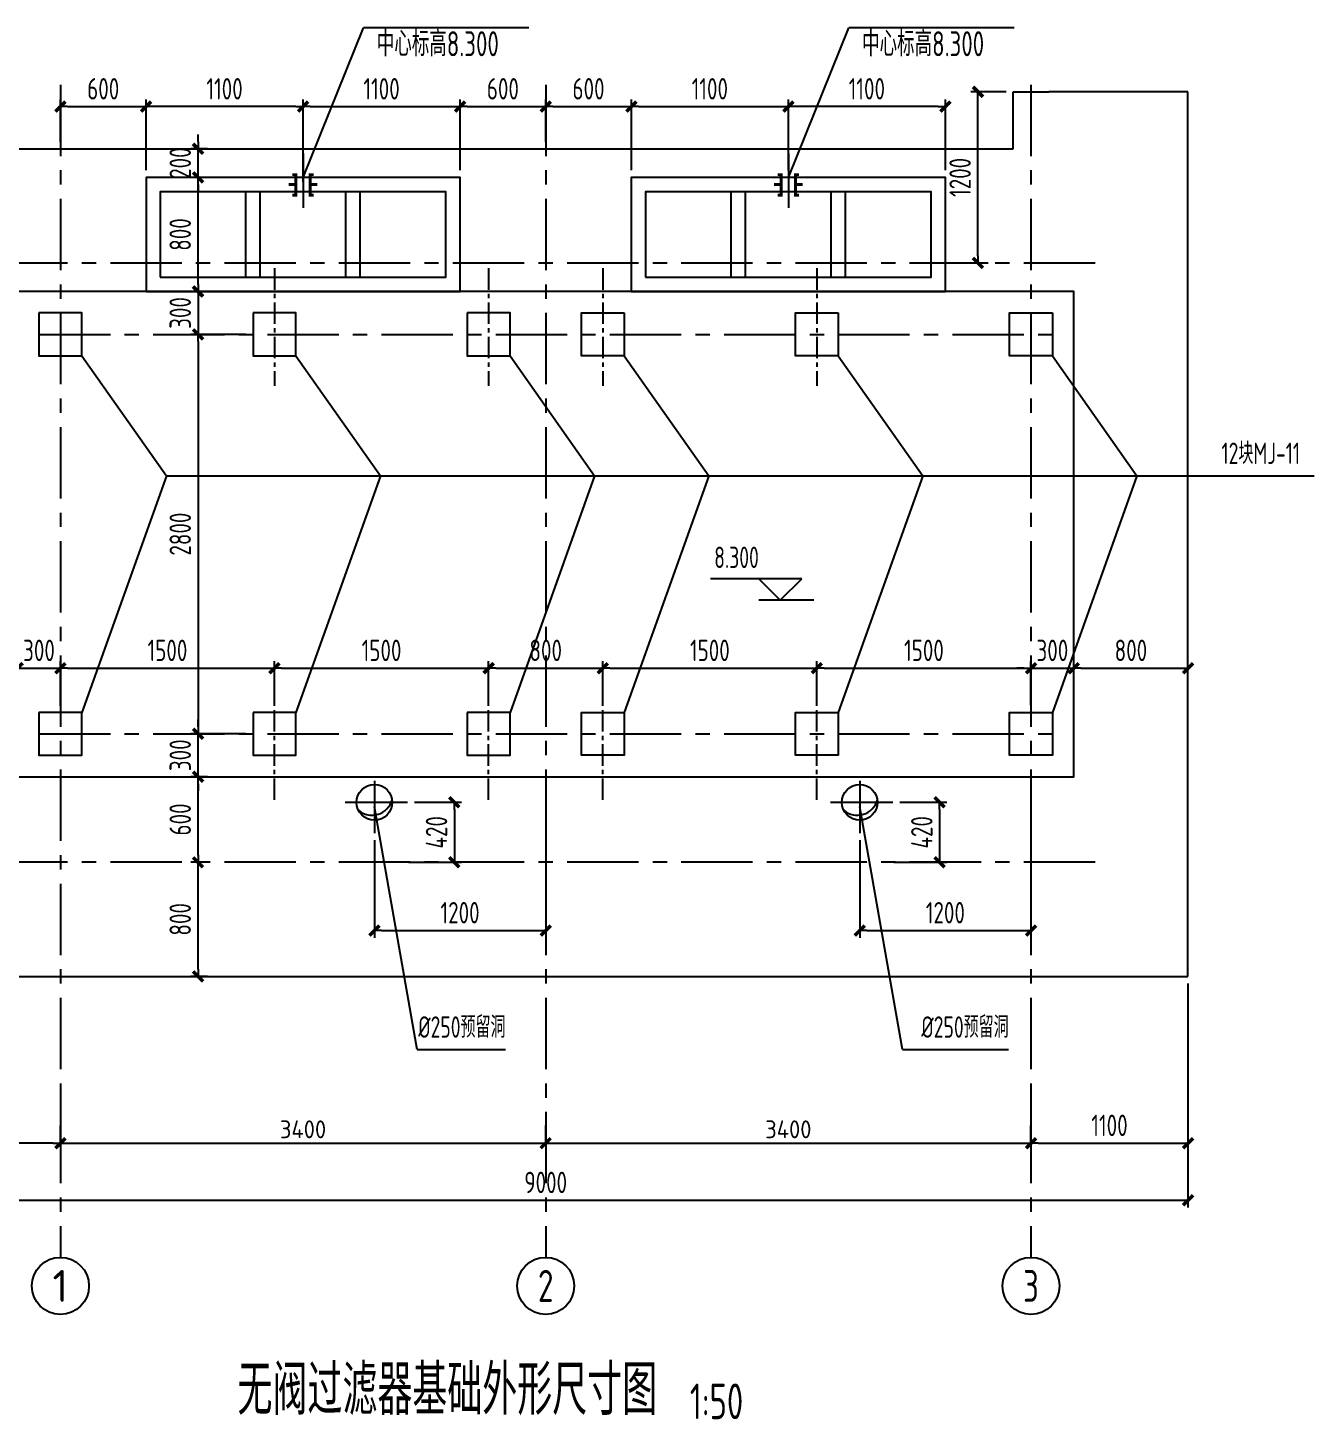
# Model space of a CAD drawing. Extents: x 665703 to 1047784, y -160603 to 92239.
# Drawn here: x 874748 to 892772, y -140729 to -121226 of the extents above; entities that cross this region are included whole.
import ezdxf
from ezdxf.enums import TextEntityAlignment as Align

# ---------------------------------------------------------------- set-up
doc = ezdxf.new("R2010")
doc.units = 0
doc.header["$LTSCALE"] = 800
doc.linetypes.add('CENTER', pattern=[2, 1.25, -0.25, 0.25, -0.25])
doc.linetypes.add('DASHED', pattern=[0.75, 0.5, -0.25])
doc.layers.get('0').update_dxf_attribs({"linetype": 'CONTINUOUS'})
doc.layers.get('Defpoints').update_dxf_attribs({"linetype": 'CONTINUOUS'})
for name, color, linetype in [('AXIS', 4, 'CENTER'), ('DIM', 2, 'CONTINUOUS'), ('NUM', 7, 'CONTINUOUS'), ('TEXT', 7, 'CONTINUOUS'), ('THIN', 7, 'CONTINUOUS'), ('中粗', 3, 'CONTINUOUS'), ('水平钢筋', 7, 'CONTINUOUS'), ('粗线', 1, 'CONTINUOUS'), ('细线', 7, 'CONTINUOUS'), ('轴线__轴线号和轴圈', 7, 'CONTINUOUS')]:
    doc.layers.add(name, color=color, linetype=linetype)
doc.styles.get("Standard").update_dxf_attribs({"font": 'tssdeng.shx', "width": 0.7, "bigfont": 'tssdchn.shx'})
doc.styles.add('TSSD_Dimension', font='Tssdeng.shx', dxfattribs={"width": 0.75, "bigfont": 'hztxt.shx'})
doc.styles.add('TSSD_Label', font='Tssdeng.shx', dxfattribs={"width": 0.7, "bigfont": 'hztxt.shx'})
doc.styles.add('TSSD_Norm', font='Tssdeng.shx', dxfattribs={"bigfont": 'hztxt.shx'})
doc.dimstyles.new('TSSD_50_100', dxfattribs={"dimtxt": 300, "dimasz": 100, "dimexe": 100, "dimexo": 100, "dimgap": 100, "dimtad": 1, "dimdec": 0, "dimlfac": 0.5, "dimzin": 0, "dimdsep": 46, "dimtxsty": 'TSSD_Dimension', "dimblk": '_tsdbk', "dimcen": 0, "dimdle": 100, "dimclrt": 7, "dimadec": 0, "dimazin": 0, "dimtfac": 1, "dimtdec": 0, "dimtix": 1, "dimtmove": 2, "dimatfit": 3, "dimldrblk": '_tsdbk', "dimfxl": 0, "dimtolj": 1, "dimtzin": 0, "dimarcsym": 0})

# ---------------------------------------------------------------- blocks, each defined once
blk = doc.blocks.new('_tsdbk')
blk.add_line((-1, 0), (0, 0))
blk.add_lwpolyline([(-0.7, -0.7, 0.5, 0.5, 0), (0.7, 0.7, 0.5, 0.5, 0)], format="xyseb")
blk = doc.blocks.new('*D668')
at = {"layer": 'Defpoints', "color": 0, "transparency": 16777216}
for p in [(873004, -135924), (875204, -135924), (873004, -136861)]:
    blk.add_point(p, dxfattribs=at)
at = {"layer": 'DIM', "color": 0, "lineweight": -2, "transparency": 16777216}
for p, q in [((873004, -136024), (873004, -136961)), ((875204, -136024), (875204, -136961)), ((875104, -136861), (873104, -136861))]:
    blk.add_line(p, q, dxfattribs=at)
at = {"layer": 'DIM', "color": 0, "lineweight": -2, "transparency": 16777216, "xscale": 100, "yscale": 100, "zscale": 100, "rotation": 180}
blk.add_blockref('_tsdbk', (873004, -136861), dxfattribs=at)
at = {"layer": 'DIM', "color": 0, "lineweight": -2, "transparency": 16777216, "xscale": 100, "yscale": 100, "zscale": 100}
blk.add_blockref('_tsdbk', (875204, -136861), dxfattribs=at)
at = {"layer": 'DIM', "color": 7, "transparency": 16777216, "insert": (874104, -136611), "char_height": 300, "attachment_point": 5, "style": 'TSSD_Dimension'}
blk.add_mtext('\\A1;1100', dxfattribs=at)
blk = doc.blocks.new('*D670')
at = {"layer": 'Defpoints', "color": 0, "transparency": 16777216}
for p in [(888804, -135924), (891004, -135924), (891004, -136861)]:
    blk.add_point(p, dxfattribs=at)
at = {"layer": 'DIM', "color": 0, "lineweight": -2, "transparency": 16777216}
for p, q in [((888804, -136024), (888804, -136961)), ((891004, -136024), (891004, -136961)), ((888904, -136861), (890904, -136861))]:
    blk.add_line(p, q, dxfattribs=at)
at = {"layer": 'DIM', "color": 0, "lineweight": -2, "transparency": 16777216, "xscale": 100, "yscale": 100, "zscale": 100, "rotation": 180}
blk.add_blockref('_tsdbk', (888804, -136861), dxfattribs=at)
at = {"layer": 'DIM', "color": 0, "lineweight": -2, "transparency": 16777216, "xscale": 100, "yscale": 100, "zscale": 100}
blk.add_blockref('_tsdbk', (891004, -136861), dxfattribs=at)
at = {"layer": 'DIM', "color": 7, "transparency": 16777216, "insert": (889904, -136611), "char_height": 300, "attachment_point": 5, "style": 'TSSD_Dimension'}
blk.add_mtext('\\A1;1100', dxfattribs=at)
blk = doc.blocks.new('*D666')
at = {"layer": 'Defpoints', "color": 0, "transparency": 16777216}
for p in [(873004, -134523), (891004, -134523), (891004, -137661)]:
    blk.add_point(p, dxfattribs=at)
at = {"layer": 'DIM', "color": 0, "lineweight": -2, "transparency": 16777216}
for p, q in [((873004, -134623), (873004, -137761)), ((891004, -134623), (891004, -137761)), ((873104, -137661), (890904, -137661))]:
    blk.add_line(p, q, dxfattribs=at)
at = {"layer": 'DIM', "color": 0, "lineweight": -2, "transparency": 16777216, "xscale": 100, "yscale": 100, "zscale": 100, "rotation": 180}
blk.add_blockref('_tsdbk', (873004, -137661), dxfattribs=at)
at = {"layer": 'DIM', "color": 0, "lineweight": -2, "transparency": 16777216, "xscale": 100, "yscale": 100, "zscale": 100}
blk.add_blockref('_tsdbk', (891004, -137661), dxfattribs=at)
at = {"layer": 'DIM', "color": 7, "transparency": 16777216, "insert": (882004, -137411), "char_height": 300, "attachment_point": 5, "style": 'TSSD_Dimension'}
blk.add_mtext('\\A1;9000', dxfattribs=at)
blk = doc.blocks.new('*D667')
at = {"layer": 'Defpoints', "color": 0, "transparency": 16777216}
for p in [(888061, -122123), (888554, -122123), (888304, -124523)]:
    blk.add_point(p, dxfattribs=at)
at = {"layer": 'DIM', "color": 0, "lineweight": -2, "transparency": 16777216}
for p, q in [((888454, -122123), (887961, -122123)), ((888061, -124423), (888061, -122223)), ((888204, -124523), (887961, -124523))]:
    blk.add_line(p, q, dxfattribs=at)
at = {"layer": 'DIM', "color": 0, "lineweight": -2, "transparency": 16777216, "xscale": 100, "yscale": 100, "zscale": 100}
for p, rotation in [((888061, -122123), 90), ((888061, -124523), 270)]:
    blk.add_blockref('_tsdbk', p, dxfattribs=dict(at, rotation=rotation))
at = {"layer": 'DIM', "color": 7, "transparency": 16777216, "insert": (887811, -123323), "char_height": 300, "attachment_point": 5, "rotation": 90, "style": 'TSSD_Dimension'}
blk.add_mtext('\\A1;1200', dxfattribs=at)
blk = doc.blocks.new('*D672')
at = {"layer": 'Defpoints', "color": 0, "transparency": 16777216}
for p in [(877133, -131723), (877367, -131723), (877367, -132923)]:
    blk.add_point(p, dxfattribs=at)
at = {"layer": 'DIM', "color": 0, "lineweight": -2, "transparency": 16777216}
for p, q in [((877267, -131723), (877033, -131723)), ((877133, -132823), (877133, -131823)), ((877267, -132923), (877033, -132923))]:
    blk.add_line(p, q, dxfattribs=at)
at = {"layer": 'DIM', "color": 0, "lineweight": -2, "transparency": 16777216, "xscale": 100, "yscale": 100, "zscale": 100}
for p, rotation in [((877133, -131723), 90), ((877133, -132923), 270)]:
    blk.add_blockref('_tsdbk', p, dxfattribs=dict(at, rotation=rotation))
at = {"layer": 'DIM', "color": 7, "transparency": 16777216, "insert": (876883, -132323), "char_height": 300, "attachment_point": 5, "rotation": 90, "style": 'TSSD_Dimension'}
blk.add_mtext('\\A1;600', dxfattribs=at)
blk = doc.blocks.new('*D673')
at = {"layer": 'Defpoints', "color": 0, "transparency": 16777216}
for p in [(877133, -131123), (877904, -131123), (877367, -131723)]:
    blk.add_point(p, dxfattribs=at)
at = {"layer": 'DIM', "color": 0, "lineweight": -2, "transparency": 16777216}
for p, q in [((877133, -131023), (877133, -130923)), ((877804, -131123), (877033, -131123)), ((877133, -131723), (877133, -131123)), ((877267, -131723), (877033, -131723)), ((877133, -131823), (877133, -131923))]:
    blk.add_line(p, q, dxfattribs=at)
at = {"layer": 'DIM', "color": 0, "lineweight": -2, "transparency": 16777216, "xscale": 100, "yscale": 100, "zscale": 100}
for p, rotation in [((877133, -131123), 270), ((877133, -131723), 90)]:
    blk.add_blockref('_tsdbk', p, dxfattribs=dict(at, rotation=rotation))
at = {"layer": 'DIM', "color": 7, "transparency": 16777216, "insert": (876883, -131423), "char_height": 300, "attachment_point": 5, "rotation": 90, "style": 'TSSD_Dimension'}
blk.add_mtext('\\A1;300', dxfattribs=at)
blk = doc.blocks.new('*D674')
at = {"layer": 'Defpoints', "color": 0, "transparency": 16777216}
for p in [(877133, -123323), (877367, -123323), (877367, -124923)]:
    blk.add_point(p, dxfattribs=at)
at = {"layer": 'DIM', "color": 0, "lineweight": -2, "transparency": 16777216}
for p, q in [((877267, -123323), (877033, -123323)), ((877133, -124823), (877133, -123423)), ((877267, -124923), (877033, -124923))]:
    blk.add_line(p, q, dxfattribs=at)
at = {"layer": 'DIM', "color": 0, "lineweight": -2, "transparency": 16777216, "xscale": 100, "yscale": 100, "zscale": 100}
for p, rotation in [((877133, -123323), 90), ((877133, -124923), 270)]:
    blk.add_blockref('_tsdbk', p, dxfattribs=dict(at, rotation=rotation))
at = {"layer": 'DIM', "color": 7, "transparency": 16777216, "insert": (876883, -124123), "char_height": 300, "attachment_point": 5, "rotation": 90, "style": 'TSSD_Dimension'}
blk.add_mtext('\\A1;800', dxfattribs=at)
blk = doc.blocks.new('*D675')
at = {"layer": 'Defpoints', "color": 0, "transparency": 16777216}
for p in [(877133, -122923), (877367, -122923), (877367, -123323)]:
    blk.add_point(p, dxfattribs=at)
at = {"layer": 'DIM', "color": 0, "lineweight": -2, "transparency": 16777216}
for p, q in [((877133, -122823), (877133, -122723)), ((877267, -122923), (877033, -122923)), ((877133, -123323), (877133, -122923)), ((877267, -123323), (877033, -123323)), ((877133, -123423), (877133, -123523))]:
    blk.add_line(p, q, dxfattribs=at)
at = {"layer": 'DIM', "color": 0, "lineweight": -2, "transparency": 16777216, "xscale": 100, "yscale": 100, "zscale": 100}
for p, rotation in [((877133, -122923), 270), ((877133, -123323), 90)]:
    blk.add_blockref('_tsdbk', p, dxfattribs=dict(at, rotation=rotation))
at = {"layer": 'DIM', "color": 7, "transparency": 16777216, "insert": (876883, -123123), "char_height": 300, "attachment_point": 5, "rotation": 90, "style": 'TSSD_Dimension'}
blk.add_mtext('\\A1;200', dxfattribs=at)
blk = doc.blocks.new('*D676')
at = {"layer": 'Defpoints', "color": 0, "transparency": 16777216}
for p in [(876404, -122331), (875204, -122923), (876404, -123323)]:
    blk.add_point(p, dxfattribs=at)
at = {"layer": 'DIM', "color": 0, "lineweight": -2, "transparency": 16777216}
for p, q in [((875204, -122823), (875204, -122231)), ((876404, -123223), (876404, -122231)), ((875304, -122331), (876304, -122331))]:
    blk.add_line(p, q, dxfattribs=at)
at = {"layer": 'DIM', "color": 0, "lineweight": -2, "transparency": 16777216, "xscale": 100, "yscale": 100, "zscale": 100, "rotation": 180}
blk.add_blockref('_tsdbk', (875204, -122331), dxfattribs=at)
at = {"layer": 'DIM', "color": 0, "lineweight": -2, "transparency": 16777216, "xscale": 100, "yscale": 100, "zscale": 100}
blk.add_blockref('_tsdbk', (876404, -122331), dxfattribs=at)
at = {"layer": 'DIM', "color": 7, "transparency": 16777216, "insert": (875804, -122081), "char_height": 300, "attachment_point": 5, "style": 'TSSD_Dimension'}
blk.add_mtext('\\A1;600', dxfattribs=at)
blk = doc.blocks.new('*D677')
at = {"layer": 'Defpoints', "color": 0, "transparency": 16777216}
for p in [(880804, -122331), (880804, -123323), (878604, -123484)]:
    blk.add_point(p, dxfattribs=at)
at = {"layer": 'DIM', "color": 0, "lineweight": -2, "transparency": 16777216}
for p, q in [((878604, -123384), (878604, -122231)), ((880804, -123223), (880804, -122231)), ((878704, -122331), (880704, -122331))]:
    blk.add_line(p, q, dxfattribs=at)
at = {"layer": 'DIM', "color": 0, "lineweight": -2, "transparency": 16777216, "xscale": 100, "yscale": 100, "zscale": 100, "rotation": 180}
blk.add_blockref('_tsdbk', (878604, -122331), dxfattribs=at)
at = {"layer": 'DIM', "color": 0, "lineweight": -2, "transparency": 16777216, "xscale": 100, "yscale": 100, "zscale": 100}
blk.add_blockref('_tsdbk', (880804, -122331), dxfattribs=at)
at = {"layer": 'DIM', "color": 7, "transparency": 16777216, "insert": (879704, -122081), "char_height": 300, "attachment_point": 5, "style": 'TSSD_Dimension'}
blk.add_mtext('\\A1;1100', dxfattribs=at)
blk = doc.blocks.new('*D678')
at = {"layer": 'Defpoints', "color": 0, "transparency": 16777216}
for p in [(882004, -122331), (882004, -122923), (880804, -123323)]:
    blk.add_point(p, dxfattribs=at)
at = {"layer": 'DIM', "color": 0, "lineweight": -2, "transparency": 16777216}
for p, q in [((880804, -123223), (880804, -122231)), ((882004, -122823), (882004, -122231)), ((880904, -122331), (881904, -122331))]:
    blk.add_line(p, q, dxfattribs=at)
at = {"layer": 'DIM', "color": 0, "lineweight": -2, "transparency": 16777216, "xscale": 100, "yscale": 100, "zscale": 100, "rotation": 180}
blk.add_blockref('_tsdbk', (880804, -122331), dxfattribs=at)
at = {"layer": 'DIM', "color": 0, "lineweight": -2, "transparency": 16777216, "xscale": 100, "yscale": 100, "zscale": 100}
blk.add_blockref('_tsdbk', (882004, -122331), dxfattribs=at)
at = {"layer": 'DIM', "color": 7, "transparency": 16777216, "insert": (881404, -122081), "char_height": 300, "attachment_point": 5, "style": 'TSSD_Dimension'}
blk.add_mtext('\\A1;600', dxfattribs=at)
blk = doc.blocks.new('*D679')
at = {"layer": 'Defpoints', "color": 0, "transparency": 16777216}
for p in [(883204, -122331), (882004, -122923), (883204, -123323)]:
    blk.add_point(p, dxfattribs=at)
at = {"layer": 'DIM', "color": 0, "lineweight": -2, "transparency": 16777216}
for p, q in [((882004, -122823), (882004, -122231)), ((883204, -123223), (883204, -122231)), ((882104, -122331), (883104, -122331))]:
    blk.add_line(p, q, dxfattribs=at)
at = {"layer": 'DIM', "color": 0, "lineweight": -2, "transparency": 16777216, "xscale": 100, "yscale": 100, "zscale": 100, "rotation": 180}
blk.add_blockref('_tsdbk', (882004, -122331), dxfattribs=at)
at = {"layer": 'DIM', "color": 0, "lineweight": -2, "transparency": 16777216, "xscale": 100, "yscale": 100, "zscale": 100}
blk.add_blockref('_tsdbk', (883204, -122331), dxfattribs=at)
at = {"layer": 'DIM', "color": 7, "transparency": 16777216, "insert": (882604, -122081), "char_height": 300, "attachment_point": 5, "style": 'TSSD_Dimension'}
blk.add_mtext('\\A1;600', dxfattribs=at)
blk = doc.blocks.new('*D680')
at = {"layer": 'Defpoints', "color": 0, "transparency": 16777216}
for p in [(885404, -122331), (883204, -123323), (885404, -123323)]:
    blk.add_point(p, dxfattribs=at)
at = {"layer": 'DIM', "color": 0, "lineweight": -2, "transparency": 16777216}
for p, q in [((883204, -123223), (883204, -122231)), ((885404, -123223), (885404, -122231)), ((883304, -122331), (885304, -122331))]:
    blk.add_line(p, q, dxfattribs=at)
at = {"layer": 'DIM', "color": 0, "lineweight": -2, "transparency": 16777216, "xscale": 100, "yscale": 100, "zscale": 100, "rotation": 180}
blk.add_blockref('_tsdbk', (883204, -122331), dxfattribs=at)
at = {"layer": 'DIM', "color": 0, "lineweight": -2, "transparency": 16777216, "xscale": 100, "yscale": 100, "zscale": 100}
blk.add_blockref('_tsdbk', (885404, -122331), dxfattribs=at)
at = {"layer": 'DIM', "color": 7, "transparency": 16777216, "insert": (884304, -122081), "char_height": 300, "attachment_point": 5, "style": 'TSSD_Dimension'}
blk.add_mtext('\\A1;1100', dxfattribs=at)
blk = doc.blocks.new('*D692')
at = {"layer": 'Defpoints', "color": 0, "transparency": 16777216}
for p in [(880066, -132082), (879983, -132923), (880724, -132923)]:
    blk.add_point(p, dxfattribs=at)
at = {"layer": 'DIM', "color": 0, "lineweight": -2, "transparency": 16777216}
for p, q in [((880166, -132082), (880824, -132082)), ((880724, -132182), (880724, -132823)), ((880083, -132923), (880824, -132923))]:
    blk.add_line(p, q, dxfattribs=at)
at = {"layer": 'DIM', "color": 0, "lineweight": -2, "transparency": 16777216, "xscale": 100, "yscale": 100, "zscale": 100}
for p, rotation in [((880724, -132082), 90), ((880724, -132923), 270)]:
    blk.add_blockref('_tsdbk', p, dxfattribs=dict(at, rotation=rotation))
at = {"layer": 'DIM', "color": 7, "transparency": 16777216, "insert": (880474, -132503), "char_height": 300, "attachment_point": 5, "rotation": 90, "style": 'TSSD_Dimension'}
blk.add_mtext('\\A1;420', dxfattribs=at)
blk = doc.blocks.new('*D693')
at = {"layer": 'Defpoints', "color": 0, "transparency": 16777216}
for p in [(886866, -132082), (886783, -132923), (887524, -132923)]:
    blk.add_point(p, dxfattribs=at)
at = {"layer": 'DIM', "color": 0, "lineweight": -2, "transparency": 16777216}
for p, q in [((886966, -132082), (887624, -132082)), ((887524, -132182), (887524, -132823)), ((886883, -132923), (887624, -132923))]:
    blk.add_line(p, q, dxfattribs=at)
at = {"layer": 'DIM', "color": 0, "lineweight": -2, "transparency": 16777216, "xscale": 100, "yscale": 100, "zscale": 100}
for p, rotation in [((887524, -132082), 90), ((887524, -132923), 270)]:
    blk.add_blockref('_tsdbk', p, dxfattribs=dict(at, rotation=rotation))
at = {"layer": 'DIM', "color": 7, "transparency": 16777216, "insert": (887274, -132503), "char_height": 300, "attachment_point": 5, "rotation": 90, "style": 'TSSD_Dimension'}
blk.add_mtext('\\A1;420', dxfattribs=at)
blk = doc.blocks.new('*D694')
at = {"layer": 'Defpoints', "color": 0, "transparency": 16777216}
for p in [(876404, -122331), (876404, -123323), (878604, -123484)]:
    blk.add_point(p, dxfattribs=at)
at = {"layer": 'DIM', "color": 0, "lineweight": -2, "transparency": 16777216}
for p, q in [((876404, -123223), (876404, -122231)), ((878604, -123384), (878604, -122231)), ((878504, -122331), (876504, -122331))]:
    blk.add_line(p, q, dxfattribs=at)
at = {"layer": 'DIM', "color": 0, "lineweight": -2, "transparency": 16777216, "xscale": 100, "yscale": 100, "zscale": 100, "rotation": 180}
blk.add_blockref('_tsdbk', (876404, -122331), dxfattribs=at)
at = {"layer": 'DIM', "color": 0, "lineweight": -2, "transparency": 16777216, "xscale": 100, "yscale": 100, "zscale": 100}
blk.add_blockref('_tsdbk', (878604, -122331), dxfattribs=at)
at = {"layer": 'DIM', "color": 7, "transparency": 16777216, "insert": (877504, -122081), "char_height": 300, "attachment_point": 5, "style": 'TSSD_Dimension'}
blk.add_mtext('\\A1;1100', dxfattribs=at)
blk = doc.blocks.new('*D695')
at = {"layer": 'Defpoints', "color": 0, "transparency": 16777216}
for p in [(885404, -122331), (885404, -123323), (887604, -123323)]:
    blk.add_point(p, dxfattribs=at)
at = {"layer": 'DIM', "color": 0, "lineweight": -2, "transparency": 16777216}
for p, q in [((885404, -123223), (885404, -122231)), ((887604, -123223), (887604, -122231)), ((887504, -122331), (885504, -122331))]:
    blk.add_line(p, q, dxfattribs=at)
at = {"layer": 'DIM', "color": 0, "lineweight": -2, "transparency": 16777216, "xscale": 100, "yscale": 100, "zscale": 100, "rotation": 180}
blk.add_blockref('_tsdbk', (885404, -122331), dxfattribs=at)
at = {"layer": 'DIM', "color": 0, "lineweight": -2, "transparency": 16777216, "xscale": 100, "yscale": 100, "zscale": 100}
blk.add_blockref('_tsdbk', (887604, -122331), dxfattribs=at)
at = {"layer": 'DIM', "color": 7, "transparency": 16777216, "insert": (886504, -122081), "char_height": 300, "attachment_point": 5, "style": 'TSSD_Dimension'}
blk.add_mtext('\\A1;1100', dxfattribs=at)
blk = doc.blocks.new('*D708')
at = {"layer": 'Defpoints', "color": 0, "transparency": 16777216}
for p in [(882004, -132384), (879604, -132514), (882004, -133880)]:
    blk.add_point(p, dxfattribs=at)
at = {"layer": 'DIM', "color": 0, "lineweight": -2, "transparency": 16777216}
for p, q in [((879604, -132614), (879604, -133980)), ((882004, -132484), (882004, -133980)), ((879704, -133880), (881904, -133880))]:
    blk.add_line(p, q, dxfattribs=at)
at = {"layer": 'DIM', "color": 0, "lineweight": -2, "transparency": 16777216, "xscale": 100, "yscale": 100, "zscale": 100, "rotation": 180}
blk.add_blockref('_tsdbk', (879604, -133880), dxfattribs=at)
at = {"layer": 'DIM', "color": 0, "lineweight": -2, "transparency": 16777216, "xscale": 100, "yscale": 100, "zscale": 100}
blk.add_blockref('_tsdbk', (882004, -133880), dxfattribs=at)
at = {"layer": 'DIM', "color": 7, "transparency": 16777216, "insert": (880804, -133630), "char_height": 300, "attachment_point": 5, "style": 'TSSD_Dimension'}
blk.add_mtext('\\A1;1200', dxfattribs=at)
blk = doc.blocks.new('*D709')
at = {"layer": 'Defpoints', "color": 0, "transparency": 16777216}
for p in [(888804, -132384), (886404, -132514), (888804, -133880)]:
    blk.add_point(p, dxfattribs=at)
at = {"layer": 'DIM', "color": 0, "lineweight": -2, "transparency": 16777216}
for p, q in [((886404, -132614), (886404, -133980)), ((888804, -132484), (888804, -133980)), ((886504, -133880), (888704, -133880))]:
    blk.add_line(p, q, dxfattribs=at)
at = {"layer": 'DIM', "color": 0, "lineweight": -2, "transparency": 16777216, "xscale": 100, "yscale": 100, "zscale": 100, "rotation": 180}
blk.add_blockref('_tsdbk', (886404, -133880), dxfattribs=at)
at = {"layer": 'DIM', "color": 0, "lineweight": -2, "transparency": 16777216, "xscale": 100, "yscale": 100, "zscale": 100}
blk.add_blockref('_tsdbk', (888804, -133880), dxfattribs=at)
at = {"layer": 'DIM', "color": 7, "transparency": 16777216, "insert": (887604, -133630), "char_height": 300, "attachment_point": 5, "style": 'TSSD_Dimension'}
blk.add_mtext('\\A1;1200', dxfattribs=at)
blk = doc.blocks.new('*D711')
at = {"layer": 'Defpoints', "color": 0, "transparency": 16777216}
for p in [(875204, -130203), (874604, -130831), (875204, -130831)]:
    blk.add_point(p, dxfattribs=at)
at = {"layer": 'DIM', "color": 0, "lineweight": -2, "transparency": 16777216}
for p, q in [((874504, -130203), (874404, -130203)), ((874604, -130731), (874604, -130103)), ((874604, -130203), (875204, -130203)), ((875204, -130731), (875204, -130103)), ((875304, -130203), (875404, -130203))]:
    blk.add_line(p, q, dxfattribs=at)
at = {"layer": 'DIM', "color": 0, "lineweight": -2, "transparency": 16777216, "xscale": 100, "yscale": 100, "zscale": 100}
blk.add_blockref('_tsdbk', (874604, -130203), dxfattribs=at)
at = {"layer": 'DIM', "color": 0, "lineweight": -2, "transparency": 16777216, "xscale": 100, "yscale": 100, "zscale": 100, "rotation": 180}
blk.add_blockref('_tsdbk', (875204, -130203), dxfattribs=at)
at = {"layer": 'DIM', "color": 7, "transparency": 16777216, "insert": (874904, -129953), "char_height": 300, "attachment_point": 5, "style": 'TSSD_Dimension'}
blk.add_mtext('\\A1;300', dxfattribs=at)
blk = doc.blocks.new('*D712')
at = {"layer": 'Defpoints', "color": 0, "transparency": 16777216}
for p in [(878204, -130203), (875204, -130831), (878204, -130823)]:
    blk.add_point(p, dxfattribs=at)
at = {"layer": 'DIM', "color": 0, "lineweight": -2, "transparency": 16777216}
for p, q in [((875204, -130731), (875204, -130103)), ((875304, -130203), (878104, -130203)), ((878204, -130723), (878204, -130103))]:
    blk.add_line(p, q, dxfattribs=at)
at = {"layer": 'DIM', "color": 0, "lineweight": -2, "transparency": 16777216, "xscale": 100, "yscale": 100, "zscale": 100, "rotation": 180}
blk.add_blockref('_tsdbk', (875204, -130203), dxfattribs=at)
at = {"layer": 'DIM', "color": 0, "lineweight": -2, "transparency": 16777216, "xscale": 100, "yscale": 100, "zscale": 100}
blk.add_blockref('_tsdbk', (878204, -130203), dxfattribs=at)
at = {"layer": 'DIM', "color": 7, "transparency": 16777216, "insert": (876704, -129953), "char_height": 300, "attachment_point": 5, "style": 'TSSD_Dimension'}
blk.add_mtext('\\A1;1500', dxfattribs=at)
blk = doc.blocks.new('*D713')
at = {"layer": 'Defpoints', "color": 0, "transparency": 16777216}
for p in [(881204, -130203), (878204, -130823), (881204, -130823)]:
    blk.add_point(p, dxfattribs=at)
at = {"layer": 'DIM', "color": 0, "lineweight": -2, "transparency": 16777216}
for p, q in [((878204, -130723), (878204, -130103)), ((878304, -130203), (881104, -130203)), ((881204, -130723), (881204, -130103))]:
    blk.add_line(p, q, dxfattribs=at)
at = {"layer": 'DIM', "color": 0, "lineweight": -2, "transparency": 16777216, "xscale": 100, "yscale": 100, "zscale": 100, "rotation": 180}
blk.add_blockref('_tsdbk', (878204, -130203), dxfattribs=at)
at = {"layer": 'DIM', "color": 0, "lineweight": -2, "transparency": 16777216, "xscale": 100, "yscale": 100, "zscale": 100}
blk.add_blockref('_tsdbk', (881204, -130203), dxfattribs=at)
at = {"layer": 'DIM', "color": 7, "transparency": 16777216, "insert": (879704, -129953), "char_height": 300, "attachment_point": 5, "style": 'TSSD_Dimension'}
blk.add_mtext('\\A1;1500', dxfattribs=at)
blk = doc.blocks.new('*D714')
at = {"layer": 'Defpoints', "color": 0, "transparency": 16777216}
for p in [(882804, -130203), (881204, -130823), (882804, -130823)]:
    blk.add_point(p, dxfattribs=at)
at = {"layer": 'DIM', "color": 0, "lineweight": -2, "transparency": 16777216}
for p, q in [((881204, -130723), (881204, -130103)), ((881304, -130203), (882704, -130203)), ((882804, -130723), (882804, -130103))]:
    blk.add_line(p, q, dxfattribs=at)
at = {"layer": 'DIM', "color": 0, "lineweight": -2, "transparency": 16777216, "xscale": 100, "yscale": 100, "zscale": 100, "rotation": 180}
blk.add_blockref('_tsdbk', (881204, -130203), dxfattribs=at)
at = {"layer": 'DIM', "color": 0, "lineweight": -2, "transparency": 16777216, "xscale": 100, "yscale": 100, "zscale": 100}
blk.add_blockref('_tsdbk', (882804, -130203), dxfattribs=at)
at = {"layer": 'DIM', "color": 7, "transparency": 16777216, "insert": (882004, -129953), "char_height": 300, "attachment_point": 5, "style": 'TSSD_Dimension'}
blk.add_mtext('\\A1;800', dxfattribs=at)
blk = doc.blocks.new('*D715')
at = {"layer": 'Defpoints', "color": 0, "transparency": 16777216}
for p in [(885804, -130203), (882804, -130823), (885804, -130823)]:
    blk.add_point(p, dxfattribs=at)
at = {"layer": 'DIM', "color": 0, "lineweight": -2, "transparency": 16777216}
for p, q in [((882804, -130723), (882804, -130103)), ((882904, -130203), (885704, -130203)), ((885804, -130723), (885804, -130103))]:
    blk.add_line(p, q, dxfattribs=at)
at = {"layer": 'DIM', "color": 0, "lineweight": -2, "transparency": 16777216, "xscale": 100, "yscale": 100, "zscale": 100, "rotation": 180}
blk.add_blockref('_tsdbk', (882804, -130203), dxfattribs=at)
at = {"layer": 'DIM', "color": 0, "lineweight": -2, "transparency": 16777216, "xscale": 100, "yscale": 100, "zscale": 100}
blk.add_blockref('_tsdbk', (885804, -130203), dxfattribs=at)
at = {"layer": 'DIM', "color": 7, "transparency": 16777216, "insert": (884304, -129953), "char_height": 300, "attachment_point": 5, "style": 'TSSD_Dimension'}
blk.add_mtext('\\A1;1500', dxfattribs=at)
blk = doc.blocks.new('*D716')
at = {"layer": 'Defpoints', "color": 0, "transparency": 16777216}
for p in [(888804, -130203), (885804, -130823), (888804, -130823)]:
    blk.add_point(p, dxfattribs=at)
at = {"layer": 'DIM', "color": 0, "lineweight": -2, "transparency": 16777216}
for p, q in [((885804, -130723), (885804, -130103)), ((885904, -130203), (888704, -130203)), ((888804, -130723), (888804, -130103))]:
    blk.add_line(p, q, dxfattribs=at)
at = {"layer": 'DIM', "color": 0, "lineweight": -2, "transparency": 16777216, "xscale": 100, "yscale": 100, "zscale": 100, "rotation": 180}
blk.add_blockref('_tsdbk', (885804, -130203), dxfattribs=at)
at = {"layer": 'DIM', "color": 0, "lineweight": -2, "transparency": 16777216, "xscale": 100, "yscale": 100, "zscale": 100}
blk.add_blockref('_tsdbk', (888804, -130203), dxfattribs=at)
at = {"layer": 'DIM', "color": 7, "transparency": 16777216, "insert": (887304, -129953), "char_height": 300, "attachment_point": 5, "style": 'TSSD_Dimension'}
blk.add_mtext('\\A1;1500', dxfattribs=at)
blk = doc.blocks.new('*D717')
at = {"layer": 'Defpoints', "color": 0, "transparency": 16777216}
for p in [(889404, -130203), (888804, -130823), (889404, -130823)]:
    blk.add_point(p, dxfattribs=at)
at = {"layer": 'DIM', "color": 0, "lineweight": -2, "transparency": 16777216}
for p, q in [((888704, -130203), (888604, -130203)), ((888804, -130723), (888804, -130103)), ((888804, -130203), (889404, -130203)), ((889404, -130723), (889404, -130103)), ((889504, -130203), (889604, -130203))]:
    blk.add_line(p, q, dxfattribs=at)
at = {"layer": 'DIM', "color": 0, "lineweight": -2, "transparency": 16777216, "xscale": 100, "yscale": 100, "zscale": 100}
blk.add_blockref('_tsdbk', (888804, -130203), dxfattribs=at)
at = {"layer": 'DIM', "color": 0, "lineweight": -2, "transparency": 16777216, "xscale": 100, "yscale": 100, "zscale": 100, "rotation": 180}
blk.add_blockref('_tsdbk', (889404, -130203), dxfattribs=at)
at = {"layer": 'DIM', "color": 7, "transparency": 16777216, "insert": (889104, -129953), "char_height": 300, "attachment_point": 5, "style": 'TSSD_Dimension'}
blk.add_mtext('\\A1;300', dxfattribs=at)
blk = doc.blocks.new('*D718')
at = {"layer": 'Defpoints', "color": 0, "transparency": 16777216}
for p in [(891004, -130203), (889404, -130823), (891004, -130823)]:
    blk.add_point(p, dxfattribs=at)
at = {"layer": 'DIM', "color": 0, "lineweight": -2, "transparency": 16777216}
for p, q in [((889404, -130723), (889404, -130103)), ((889504, -130203), (890904, -130203)), ((891004, -130723), (891004, -130103))]:
    blk.add_line(p, q, dxfattribs=at)
at = {"layer": 'DIM', "color": 0, "lineweight": -2, "transparency": 16777216, "xscale": 100, "yscale": 100, "zscale": 100, "rotation": 180}
blk.add_blockref('_tsdbk', (889404, -130203), dxfattribs=at)
at = {"layer": 'DIM', "color": 0, "lineweight": -2, "transparency": 16777216, "xscale": 100, "yscale": 100, "zscale": 100}
blk.add_blockref('_tsdbk', (891004, -130203), dxfattribs=at)
at = {"layer": 'DIM', "color": 7, "transparency": 16777216, "insert": (890204, -129953), "char_height": 300, "attachment_point": 5, "style": 'TSSD_Dimension'}
blk.add_mtext('\\A1;800', dxfattribs=at)
blk = doc.blocks.new('*D719')
at = {"layer": 'Defpoints', "color": 0, "transparency": 16777216}
for p in [(877367, -124923), (877133, -125523), (877904, -125523)]:
    blk.add_point(p, dxfattribs=at)
at = {"layer": 'DIM', "color": 0, "lineweight": -2, "transparency": 16777216}
for p, q in [((877133, -124823), (877133, -124723)), ((877267, -124923), (877033, -124923)), ((877133, -124923), (877133, -125523)), ((877804, -125523), (877033, -125523)), ((877133, -125623), (877133, -125723))]:
    blk.add_line(p, q, dxfattribs=at)
at = {"layer": 'DIM', "color": 0, "lineweight": -2, "transparency": 16777216, "xscale": 100, "yscale": 100, "zscale": 100}
for p, rotation in [((877133, -124923), 270), ((877133, -125523), 90)]:
    blk.add_blockref('_tsdbk', p, dxfattribs=dict(at, rotation=rotation))
at = {"layer": 'DIM', "color": 7, "transparency": 16777216, "insert": (876883, -125223), "char_height": 300, "attachment_point": 5, "rotation": 90, "style": 'TSSD_Dimension'}
blk.add_mtext('\\A1;300', dxfattribs=at)
blk = doc.blocks.new('*D720')
at = {"layer": 'Defpoints', "color": 0, "transparency": 16777216}
for p in [(877904, -125523), (877133, -131123), (877904, -131123)]:
    blk.add_point(p, dxfattribs=at)
at = {"layer": 'DIM', "color": 0, "lineweight": -2, "transparency": 16777216}
for p, q in [((877804, -125523), (877033, -125523)), ((877133, -125623), (877133, -131023)), ((877804, -131123), (877033, -131123))]:
    blk.add_line(p, q, dxfattribs=at)
at = {"layer": 'DIM', "color": 0, "lineweight": -2, "transparency": 16777216, "xscale": 100, "yscale": 100, "zscale": 100}
for p, rotation in [((877133, -125523), 90), ((877133, -131123), 270)]:
    blk.add_blockref('_tsdbk', p, dxfattribs=dict(at, rotation=rotation))
at = {"layer": 'DIM', "color": 7, "transparency": 16777216, "insert": (876883, -128323), "char_height": 300, "attachment_point": 5, "rotation": 90, "style": 'TSSD_Dimension'}
blk.add_mtext('\\A1;2800', dxfattribs=at)
blk = doc.blocks.new('*D869')
at = {"layer": 'Defpoints', "color": 0, "transparency": 16777216}
for p in [(877133, -132923), (877367, -132923), (877367, -134523)]:
    blk.add_point(p, dxfattribs=at)
at = {"layer": 'DIM', "color": 0, "lineweight": -2, "transparency": 16777216}
for p, q in [((877267, -132923), (877033, -132923)), ((877133, -134423), (877133, -133023)), ((877267, -134523), (877033, -134523))]:
    blk.add_line(p, q, dxfattribs=at)
at = {"layer": 'DIM', "color": 0, "lineweight": -2, "transparency": 16777216, "xscale": 100, "yscale": 100, "zscale": 100}
for p, rotation in [((877133, -132923), 90), ((877133, -134523), 270)]:
    blk.add_blockref('_tsdbk', p, dxfattribs=dict(at, rotation=rotation))
at = {"layer": 'DIM', "color": 7, "transparency": 16777216, "insert": (876883, -133723), "char_height": 300, "attachment_point": 5, "rotation": 90, "style": 'TSSD_Dimension'}
blk.add_mtext('\\A1;800', dxfattribs=at)

msp = doc.modelspace()

# ---------------------------------------------------------------- linework, layer by layer
at = {"layer": 'AXIS'}
for p, q in [((875203.9, -122023), (875203.9, -138461.4)), ((882003.9, -122023), (882003.9, -138461.4)), ((888803.9, -122023), (888803.9, -138461.4)), ((878603.9, -122988.7), (878603.9, -123750.7)), ((885403.9, -122988.7), (885403.9, -123750.7)), ((889703.9, -124523), (870703.9, -124523)), ((874903.9, -125523), (889103.9, -125523)), ((874903.9, -131123), (889103.9, -131123)), ((879603.9, -131781), (879603.9, -132513.9)), ((886403.9, -131781), (886403.9, -132513.9)), ((879194.7, -132082.5), (880066.1, -132082.5)), ((885994.7, -132082.5), (886866.1, -132082.5)), ((889703.9, -132923), (870703.9, -132923))]:
    msp.add_line(p, q, dxfattribs=at)
at = {"layer": 'AXIS', "ltscale": 0.3}
for p, q in [((878203.9, -124596.8), (878203.9, -126244)), ((881203.9, -124596.8), (881203.9, -126244)), ((882803.9, -124596.8), (882803.9, -126244)), ((885803.9, -124596.8), (885803.9, -126244)), ((878203.9, -132049.1), (878203.9, -130401.9)), ((881203.9, -132049.1), (881203.9, -130401.9)), ((882803.9, -132049.1), (882803.9, -130401.9)), ((885803.9, -132049.1), (885803.9, -130401.9))]:
    msp.add_line(p, q, dxfattribs=at)
at = {"layer": 'DIM'}
for p, q in [((875203.9, -136861.2), (875203.9, -136611.2)), ((882003.9, -136861.2), (882003.9, -136611.2)), ((882003.9, -136861.2), (882003.9, -136611.2)), ((888803.9, -136861.2), (888803.9, -136611.2)), ((875203.9, -136861.2), (882003.9, -136861.2)), ((882003.9, -136861.2), (888803.9, -136861.2))]:
    msp.add_line(p, q, dxfattribs=at)
at = {"layer": 'DIM', "const_width": 45}
for points in [[(875133.9, -136931.2), (875273.9, -136791.2)], [(881933.9, -136931.2), (882073.9, -136791.2)], [(881933.9, -136931.2), (882073.9, -136791.2)], [(888733.9, -136931.2), (888873.9, -136791.2)]]:
    msp.add_lwpolyline(points, dxfattribs=at)
at = {"layer": 'TEXT'}
for p, q in [((880202.9, -135547.3), (879603.9, -132147.5)), ((887002.9, -135547.3), (886403.9, -132147.5)), ((880202.9, -135547.3), (881440.9, -135547.3)), ((887002.9, -135547.3), (888490.9, -135547.3))]:
    msp.add_line(p, q, dxfattribs=at)
at = {"layer": 'THIN'}
for p, q in [((884990.8, -128948.4), (884312.3, -128948.4)), ((885290.8, -129248.4), (884990.8, -128948.4)), ((885590.8, -128948.4), (884990.8, -128948.4)), ((885290.8, -129248.4), (885590.8, -128948.4)), ((885762.1, -129248.4), (884990.8, -129248.4)), ((885290.8, -129248.4), (885290.8, -129248.4))]:
    msp.add_line(p, q, dxfattribs=at)
at = {"layer": '中粗'}
for p, q in [((888553.9, -122123), (889053.9, -122123)), ((888553.9, -122923), (888553.9, -122123)), ((891003.9, -122123), (889053.9, -122123)), ((891003.9, -134523), (891003.9, -122123)), ((873003.9, -122923), (888553.9, -122923)), ((874953.9, -122923), (875453.9, -122923)), ((878353.9, -122923), (878853.9, -122923)), ((881753.9, -122923), (882253.9, -122923)), ((885153.9, -122923), (885653.9, -122923)), ((885153.9, -122923), (885653.9, -122923)), ((877803.9, -124723), (877803.9, -123523)), ((878003.9, -124723), (878003.9, -123523)), ((879203.9, -124723), (879203.9, -123523)), ((879403.9, -124723), (879403.9, -123523)), ((884603.9, -124723), (884603.9, -123523)), ((884803.9, -124723), (884803.9, -123523)), ((886003.9, -124723), (886003.9, -123523)), ((886203.9, -124723), (886203.9, -123523)), ((873003.9, -134523), (891003.9, -134523)), ((874953.9, -134523), (875453.9, -134523)), ((878353.9, -134523), (878853.9, -134523)), ((881753.9, -134523), (882253.9, -134523)), ((885153.9, -134523), (885653.9, -134523)), ((888553.9, -134523), (889053.9, -134523))]:
    msp.add_line(p, q, dxfattribs=at)
for points in [[(876403.9, -124923), (880803.9, -124923), (880803.9, -123323), (876403.9, -123323)], [(883203.9, -124923), (887603.9, -124923), (887603.9, -123323), (883203.9, -123323)], [(876603.9, -124723), (880603.9, -124723), (880603.9, -123523), (876603.9, -123523)], [(883403.9, -124723), (887403.9, -124723), (887403.9, -123523), (883403.9, -123523)], [(874603.9, -131723), (889403.9, -131723), (889403.9, -124923), (874603.9, -124923)]]:
    msp.add_lwpolyline(points, close=True, dxfattribs=at)
for centre in [(879603.9, -132083), (886403.9, -132083)]:
    msp.add_circle(centre, 250, dxfattribs=at)
at = {"layer": '水平钢筋'}
for points in [[(874903.9, -125223), (874903.9, -125823), (875503.9, -125823), (875503.9, -125223)], [(877903.9, -125223), (877903.9, -125823), (878503.9, -125823), (878503.9, -125223)], [(880903.9, -125223), (880903.9, -125823), (881503.9, -125823), (881503.9, -125223)], [(883103.9, -125223), (883103.9, -125823), (882503.9, -125823), (882503.9, -125223)], [(886103.9, -125223), (886103.9, -125823), (885503.9, -125823), (885503.9, -125223)], [(889103.9, -125223), (889103.9, -125823), (888503.9, -125823), (888503.9, -125223)], [(874903.9, -130823), (874903.9, -131423), (875503.9, -131423), (875503.9, -130823)], [(877903.9, -130823), (877903.9, -131423), (878503.9, -131423), (878503.9, -130823)], [(880903.9, -130823), (880903.9, -131423), (881503.9, -131423), (881503.9, -130823)], [(883103.9, -130823), (883103.9, -131423), (882503.9, -131423), (882503.9, -130823)], [(886103.9, -130823), (886103.9, -131423), (885503.9, -131423), (885503.9, -130823)], [(889103.9, -130823), (889103.9, -131423), (888503.9, -131423), (888503.9, -130823)]]:
    msp.add_lwpolyline(points, close=True, dxfattribs=at)
at = {"layer": '粗线', "linetype": 'DASHED', "ltscale": 0.2, "const_width": 40}
for points in [[(878503.9, -123422.9), (878403.9, -123422.9)], [(878453.9, -123285.1), (878503.9, -123285.1), (878503.9, -123572.1), (878453.9, -123572.1)], [(878753.9, -123285.1), (878703.9, -123285.1), (878703.9, -123572.1), (878753.9, -123572.1)], [(878703.9, -123422.9), (878803.9, -123422.9)], [(885303.9, -123422.9), (885203.9, -123422.9)], [(885253.9, -123285.1), (885303.9, -123285.1), (885303.9, -123572.1), (885253.9, -123572.1)], [(885553.9, -123285.1), (885503.9, -123285.1), (885503.9, -123572.1), (885553.9, -123572.1)], [(885503.9, -123422.9), (885603.9, -123422.9)]]:
    msp.add_lwpolyline(points, dxfattribs=at)
at = {"layer": '细线'}
for p, q in [((878603.9, -123323), (879450.9, -121226.2)), ((881769.4, -121226.2), (879450.9, -121226.2)), ((885403.9, -123323), (886250.9, -121226.2)), ((888569.4, -121226.2), (886250.9, -121226.2)), ((875503.9, -125823), (876689.3, -127505.3)), ((878503.9, -125823), (879689.3, -127505.3)), ((881503.9, -125823), (882689.3, -127505.3)), ((883103.9, -125823), (884289.3, -127505.3)), ((886103.9, -125823), (887289.3, -127505.3)), ((889103.9, -125823), (890289.3, -127505.3)), ((876689.3, -127505.3), (875503.9, -130823)), ((876689.3, -127505.3), (892771.8, -127505.3)), ((879689.3, -127505.3), (878503.9, -130823)), ((882689.3, -127505.3), (881503.9, -130823)), ((884289.3, -127505.3), (883103.9, -130823)), ((887289.3, -127505.3), (886103.9, -130823)), ((890289.3, -127505.3), (889103.9, -130823))]:
    msp.add_line(p, q, dxfattribs=at)
for centre in [(879569.8, -131970.9), (886369.8, -131970.9)]:
    msp.add_arc(centre, 292.6, 229.47926, 344.42159, dxfattribs=at)
at = {"layer": '轴线__轴线号和轴圈'}
for centre in [(875203.9, -138861.4), (882003.9, -138861.4), (888803.9, -138861.4)]:
    msp.add_circle(centre, 400, dxfattribs=at)

# ---------------------------------------------------------------- texts
at = {"layer": 'DIM', "width": 0.910001}
for p, p2 in [((878280.2, -136791.2), (878927.7, -136791.2)), ((885080.2, -136791.2), (885727.7, -136791.2))]:
    msp.add_text('3400', height=250, dxfattribs=at).set_placement(p, p2, align=Align.FIT)
at = {"layer": 'NUM', "style": 'TSSD_Norm', "width": 0.7}
for s, height, p in [('无阀过滤器基础外形尺寸图', 700, (877685.5, -140879.2)), ('1:50', 500, (884024.5, -140879.2))]:
    msp.add_text(s, height=height, dxfattribs=at).set_placement(p, align=Align.BOTTOM_LEFT)
at = {"layer": 'TEXT', "style": 'TSSD_Norm', "width": 0.7}
for p in [(879637.7, -121624.2), (886437.7, -121624.2)]:
    msp.add_text('中心标高8.300', height=350, dxfattribs=at).set_placement(p)
at = {"layer": 'TEXT', "style": 'TSSD_Label', "width": 0.7}
for s, p in [('12块MJ-11', (892574.1, -127430.3)), ('%%c250预留洞', (881440.9, -135472.3)), ('%%c250预留洞', (888490.9, -135472.3))]:
    msp.add_text(s, height=300, dxfattribs=at).set_placement(p, align=Align.BOTTOM_RIGHT)
at = {"layer": 'THIN', "style": 'TSSD_Label', "width": 0.7}
msp.add_text('8.300', height=300, dxfattribs=at).set_placement((884990.8, -128888.4), align=Align.BOTTOM_RIGHT)
at = {"layer": '轴线__轴线号和轴圈'}
for s, width, p, p2 in [('1', 2.551248, (875094, -139085.4), (875313.8, -139085.4)), ('2', 0.91116, (881894, -139085.4), (882113.8, -139085.4)), ('3', 0.91116, (888694, -139085.4), (888913.8, -139085.4))]:
    msp.add_text(s, height=448, dxfattribs=dict(at, width=width)).set_placement(p, p2, align=Align.FIT)

# ---------------------------------------------------------------- dimensions: what is measured, and where the dimension line sits
at = {"layer": 'DIM'}
for base, p1, p2, picture, middle in [((876403.9, -122330.8), (875203.9, -122923), (876403.9, -123323), '*D676', (875803.9, -122080.8)), ((880803.9, -122330.8), (878603.9, -123483.7), (880803.9, -123323), '*D677', (879703.9, -122080.8)), ((882003.9, -122330.8), (880803.9, -123323), (882003.9, -122923), '*D678', (881403.9, -122080.8)), ((883203.9, -122330.8), (882003.9, -122923), (883203.9, -123323), '*D679', (882603.9, -122080.8)), ((885403.9, -122330.8), (883203.9, -123323), (885403.9, -123323), '*D680', (884303.9, -122080.8)), ((875203.9, -130202.9), (874603.9, -130830.8), (875203.9, -130830.8), '*D711', (874903.9, -129952.9)), ((878203.9, -130202.9), (875203.9, -130830.8), (878203.9, -130823), '*D712', (876703.9, -129952.9)), ((881203.9, -130202.9), (878203.9, -130823), (881203.9, -130823), '*D713', (879703.9, -129952.9)), ((882803.9, -130202.9), (881203.9, -130823), (882803.9, -130823), '*D714', (882003.9, -129952.9)), ((885803.9, -130202.9), (882803.9, -130823), (885803.9, -130823), '*D715', (884303.9, -129952.9)), ((888803.9, -130202.9), (885803.9, -130823), (888803.9, -130823), '*D716', (887303.9, -129952.9)), ((889403.9, -130202.9), (888803.9, -130823), (889403.9, -130823), '*D717', (889103.9, -129952.9)), ((891003.9, -130202.9), (889403.9, -130823), (891003.9, -130823), '*D718', (890203.9, -129952.9)), ((882003.9, -133880.4), (879603.9, -132513.9), (882003.9, -132384), '*D708', (880803.9, -133630.4)), ((888803.9, -133880.4), (886403.9, -132513.9), (888803.9, -132384), '*D709', (887603.9, -133630.4)), ((891003.9, -137661.2), (873003.9, -134523), (891003.9, -134523), '*D666', (882003.9, -137411.2)), ((873003.9, -136861.2), (875203.9, -135924.2), (873003.9, -135924.2), '*D668', (874103.9, -136611.2))]:
    dim = msp.add_linear_dim(base=base, p1=p1, p2=p2, dimstyle='TSSD_50_100', dxfattribs=at)
    dim.commit()
    dim.dimension.update_dxf_attribs({"geometry": picture, "text_midpoint": middle})
for base, p1, p2, angle, picture, middle in [((876403.9, -122330.8), (878603.9, -123483.7), (876403.9, -123323), 180, '*D694', (877503.9, -122080.8)), ((885403.9, -122330.8), (887603.9, -123323), (885403.9, -123323), 180, '*D695', (886503.9, -122080.8)), ((888060.9, -122123), (888303.9, -124523), (888553.9, -122123), 90, '*D667', (887810.9, -123323)), ((877133.4, -122923), (877366.9, -123323), (877366.9, -122923), 90, '*D675', (876883.4, -123123)), ((877133.4, -123323), (877366.9, -124923), (877366.9, -123323), 90, '*D674', (876883.4, -124123)), ((877133.4, -125523), (877366.9, -124923), (877903.9, -125523), 270, '*D719', (876883.4, -125223)), ((877133.4, -131123), (877903.9, -125523), (877903.9, -131123), 90, '*D720', (876883.4, -128323)), ((877133.4, -131123), (877366.9, -131723), (877903.9, -131123), 90, '*D673', (876883.4, -131423)), ((877133.4, -131723), (877366.9, -132923), (877366.9, -131723), 90, '*D672', (876883.4, -132323)), ((880723.8, -132923), (880066.1, -132082.5), (879983.4, -132923), 90, '*D692', (880473.8, -132502.7)), ((887523.8, -132923), (886866.1, -132082.5), (886783.4, -132923), 90, '*D693', (887273.8, -132502.7)), ((877133.4, -132923), (877366.9, -134523), (877366.9, -132923), 90, '*D869', (876883.4, -133723)), ((891003.9, -136861.2), (888803.9, -135924.2), (891003.9, -135924.2), 180, '*D670', (889903.9, -136611.2))]:
    dim = msp.add_linear_dim(base=base, p1=p1, p2=p2, angle=angle, dimstyle='TSSD_50_100', dxfattribs=at)
    dim.commit()
    dim.dimension.update_dxf_attribs({"geometry": picture, "text_midpoint": middle})

doc.saveas('drawing.dxf')
